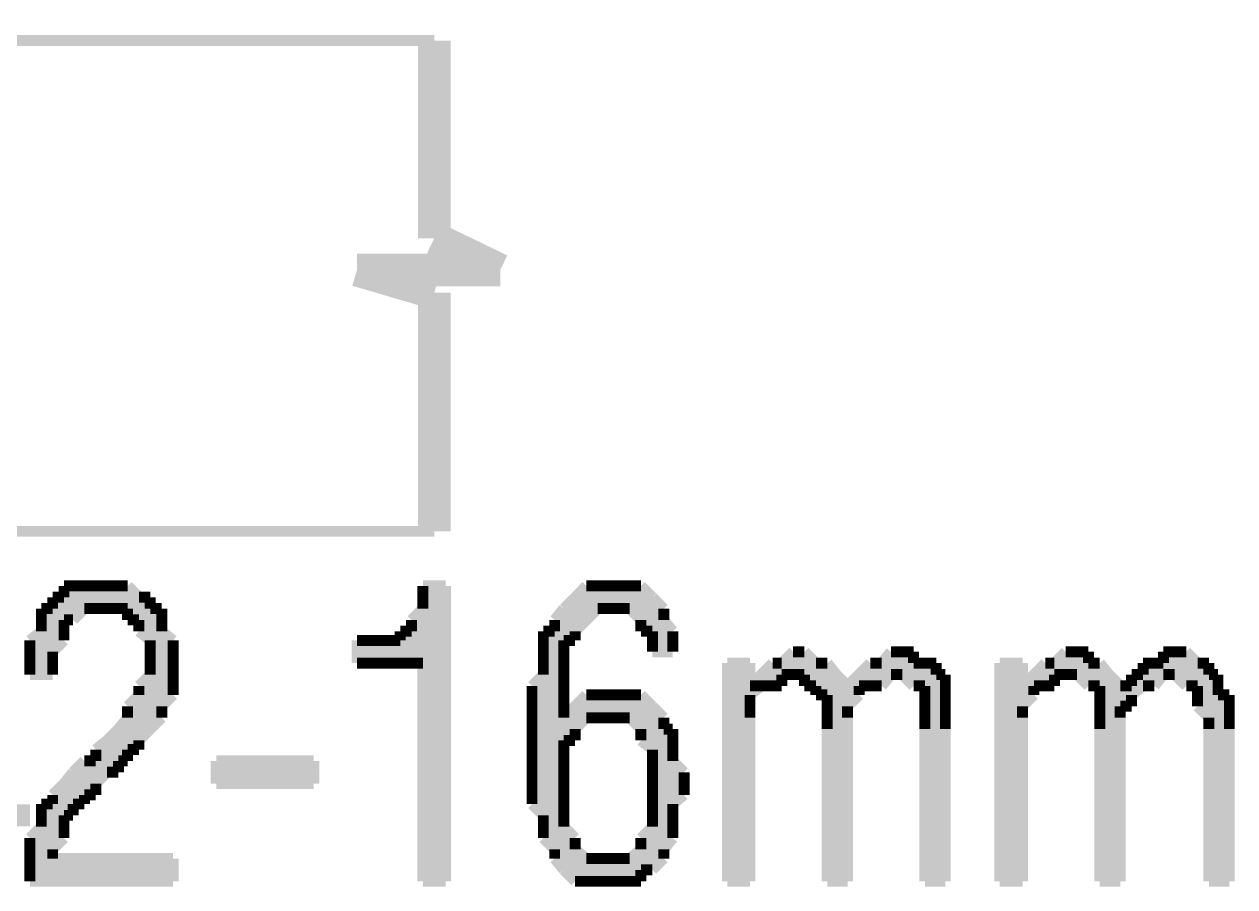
# Model space of a CAD drawing. Header units: millimetres. Extents: x 5 to 350, y 3 to 213.
# Drawn here: x 207.72 to 217.12, y 114.68 to 121.38 of the extents above; entities that cross this region are included whole.
import ezdxf

# ---------------------------------------------------------------- set-up
doc = ezdxf.new("R2010")
doc.units = ezdxf.units.MM
doc.layers.add('H', color=251, linetype='Continuous')
doc.layers.add('P', color=255, linetype='Continuous')

msp = doc.modelspace()

# ---------------------------------------------------------------- hatches: boundary and pattern name
at = {"layer": 'H', "linetype": 'Continuous'}
for points in [[(207.768, 114.723), (207.768, 115.058), (207.857, 115.147), (207.857, 115.323), (207.945, 115.323), (207.945, 115.394), (208.192, 115.658), (208.28, 115.658), (208.28, 115.746), (208.527, 115.993), (208.527, 116.082), (208.615, 116.17), (208.615, 116.24), (208.703, 116.328), (208.703, 116.593), (208.615, 116.664), (208.615, 116.752), (208.527, 116.752), (208.527, 116.84), (207.945, 116.84), (207.945, 116.928), (208.033, 116.928), (208.033, 117.016), (208.527, 117.016), (208.615, 116.928), (208.703, 116.928), (208.703, 116.84), (208.792, 116.84), (208.792, 116.664), (208.88, 116.593), (208.88, 116.17), (208.792, 116.082), (208.792, 115.993), (208.615, 115.817), (208.615, 115.746), (208.527, 115.746), (208.527, 115.658), (208.456, 115.658), (208.456, 115.57), (208.368, 115.57), (208.28, 115.482), (208.28, 115.394), (208.192, 115.394), (208.192, 115.323), (208.104, 115.323), (208.104, 115.235), (208.033, 115.235), (208.033, 115.058), (207.945, 114.97), (207.945, 114.9), (208.88, 114.9), (208.88, 114.723), (207.768, 114.723)], [(210.82, 114.723), (210.82, 116.417), (210.308, 116.593), (210.644, 116.593), (210.644, 116.664), (210.732, 116.664), (210.732, 116.752), (210.82, 116.84), (210.82, 117.016), (210.996, 117.016), (210.996, 114.723), (210.82, 114.723)], [(212.602, 116.505), (212.602, 116.664), (212.513, 116.664), (212.513, 116.752), (212.425, 116.84), (211.914, 116.84), (212.09, 117.016), (212.513, 117.016), (212.69, 116.84), (212.69, 116.752), (212.76, 116.664), (212.76, 116.505), (212.602, 116.505)], [(207.768, 116.328), (207.768, 116.593), (207.857, 116.664), (207.857, 116.84), (208.192, 116.84), (208.104, 116.752), (208.033, 116.752), (208.033, 116.593), (207.945, 116.505), (207.945, 116.328), (207.768, 116.328)], [(212.002, 114.723), (211.843, 114.9), (211.843, 114.97), (211.755, 115.058), (211.755, 115.235), (211.667, 115.323), (211.667, 116.24), (211.755, 116.328), (211.755, 116.664), (211.843, 116.664), (211.843, 116.752), (211.914, 116.84), (212.178, 116.84), (212.002, 116.664), (212.002, 116.593), (211.914, 116.593), (211.914, 115.993), (212.002, 115.905), (212.002, 115.817), (211.914, 115.817), (211.914, 115.147), (212.002, 115.058), (212.002, 114.97), (212.09, 114.9), (212.266, 114.9), (212.602, 114.812), (212.513, 114.812), (212.513, 114.723), (212.002, 114.723)], [(210.308, 116.417), (210.308, 116.593), (210.82, 116.417), (210.308, 116.417)], [(213.36, 116.24), (213.536, 116.417), (213.607, 116.417), (213.695, 116.505), (213.783, 116.505), (213.872, 116.417), (213.96, 116.417), (214.03, 116.328), (213.607, 116.328), (213.607, 116.24), (213.36, 116.24)], [(214.718, 114.723), (214.718, 116.24), (214.63, 116.24), (214.542, 116.328), (214.207, 116.328), (214.295, 116.417), (214.383, 116.417), (214.454, 116.505), (214.63, 116.505), (214.63, 116.417), (214.806, 116.417), (214.806, 116.328), (214.877, 116.328), (214.877, 114.723), (214.718, 114.723)], [(215.477, 116.24), (215.653, 116.417), (215.724, 116.417), (215.812, 116.505), (215.988, 116.505), (215.988, 116.417), (216.076, 116.417), (216.147, 116.328), (215.724, 116.328), (215.724, 116.24), (215.477, 116.24)], [(216.923, 114.723), (216.923, 115.993), (216.835, 116.082), (216.835, 116.24), (216.747, 116.24), (216.658, 116.328), (216.412, 116.328), (216.412, 116.417), (216.57, 116.417), (216.57, 116.505), (216.747, 116.505), (216.835, 116.417), (216.923, 116.417), (216.923, 116.328), (216.994, 116.328), (216.994, 116.17), (217.082, 116.17), (217.082, 114.723), (216.923, 114.723)], [(213.184, 114.723), (213.184, 116.417), (213.36, 116.417), (213.36, 116.24), (213.448, 116.24), (213.36, 116.17), (213.36, 114.723), (213.184, 114.723)], [(215.3, 114.723), (215.3, 116.417), (215.477, 116.417), (215.477, 116.24), (215.565, 116.24), (215.565, 116.17), (215.477, 116.082), (215.477, 114.723), (215.3, 114.723)], [(213.96, 114.723), (213.96, 116.17), (213.872, 116.17), (213.872, 116.24), (213.783, 116.24), (213.783, 116.328), (214.03, 116.328), (214.118, 116.24), (214.207, 116.24), (214.207, 116.17), (214.118, 116.082), (214.118, 114.723), (213.96, 114.723)], [(214.118, 116.24), (214.207, 116.328), (214.454, 116.328), (214.383, 116.24), (214.118, 116.24)], [(216.076, 114.723), (216.076, 116.24), (215.988, 116.24), (215.9, 116.328), (216.147, 116.328), (216.235, 116.24), (216.412, 116.24), (216.323, 116.17), (216.323, 116.082), (216.235, 116.082), (216.235, 114.723), (216.076, 114.723)], [(216.323, 116.24), (216.323, 116.328), (216.57, 116.328), (216.5, 116.24), (216.323, 116.24)], [(212.602, 114.812), (212.266, 114.9), (212.425, 114.9), (212.513, 114.97), (212.513, 115.058), (212.602, 115.147), (212.602, 115.746), (212.513, 115.817), (212.513, 115.905), (212.425, 115.993), (212.266, 115.993), (212.002, 116.082), (212.09, 116.17), (212.513, 116.17), (212.69, 115.993), (212.69, 115.905), (212.76, 115.905), (212.76, 115.658), (212.848, 115.57), (212.848, 115.394), (212.76, 115.323), (212.76, 115.058), (212.69, 114.97), (212.69, 114.9), (212.602, 114.812)], [(212.002, 115.905), (211.914, 115.993), (212.002, 116.082), (212.266, 115.993), (212.09, 115.993), (212.002, 115.905)], [(209.215, 115.482), (209.215, 115.658), (209.973, 115.658), (209.973, 115.482), (209.215, 115.482)]]:
    msp.add_hatch(color=256, dxfattribs=at).paths.add_polyline_path(points)

# ---------------------------------------------------------------- linework, layer by layer
at = {"layer": 'P'}
for points, const_width in [([(210.908, 119.715), (210.908, 121.25)], 0.254), ([(210.908, 121.25), (189.83, 121.25)], 0.085), ([(211.42, 119.468), (210.908, 119.715)], 0.254), ([(210.908, 119.292), (210.308, 119.468)], 0.254), ([(210.308, 119.468), (211.42, 119.468)], 0.254), ([(210.908, 117.44), (210.908, 119.292)], 0.254), ([(210.908, 117.44), (203.8, 117.44)], 0.085), ([(208.104, 117.016), (208.033, 117.016)], 0.085), ([(208.033, 117.016), (208.033, 116.928)], 0.085), ([(208.192, 117.016), (208.104, 117.016)], 0.085), ([(208.28, 117.016), (208.192, 117.016)], 0.085), ([(208.368, 117.016), (208.28, 117.016)], 0.085), ([(208.456, 117.016), (208.368, 117.016)], 0.085), ([(208.527, 117.016), (208.456, 117.016)], 0.085), ([(208.615, 116.928), (208.527, 117.016)], 0.085), ([(210.996, 117.016), (210.82, 117.016)], 0.085), ([(210.82, 117.016), (210.82, 116.928)], 0.085), ([(210.996, 114.723), (210.996, 117.016)], 0.085), ([(212.09, 117.016), (212.002, 116.928)], 0.085), ([(212.178, 117.016), (212.09, 117.016)], 0.085), ([(212.266, 117.016), (212.178, 117.016)], 0.085), ([(212.337, 117.016), (212.266, 117.016)], 0.085), ([(212.425, 117.016), (212.337, 117.016)], 0.085), ([(212.513, 117.016), (212.425, 117.016)], 0.085), ([(212.602, 116.928), (212.513, 117.016)], 0.085), ([(208.033, 116.928), (207.945, 116.928)], 0.085), ([(207.945, 116.928), (207.945, 116.84)], 0.085), ([(208.703, 116.928), (208.615, 116.928)], 0.085), ([(208.703, 116.84), (208.703, 116.928)], 0.085), ([(210.82, 116.928), (210.82, 116.84)], 0.085), ([(212.002, 116.928), (211.914, 116.84)], 0.085), ([(212.69, 116.84), (212.602, 116.928)], 0.085), ([(207.945, 116.84), (207.857, 116.84)], 0.085), ([(207.857, 116.84), (207.857, 116.752)], 0.085), ([(208.368, 116.84), (207.945, 116.84)], 0.085), ([(207.945, 116.84), (208.368, 116.84)], 0.085), ([(208.104, 116.752), (208.192, 116.84)], 0.085), ([(208.192, 116.84), (208.28, 116.84)], 0.085), ([(208.28, 116.84), (208.368, 116.84)], 0.085), ([(208.368, 116.84), (208.456, 116.84)], 0.085), ([(208.456, 116.84), (208.527, 116.84)], 0.085), ([(208.527, 116.84), (208.527, 116.752)], 0.085), ([(208.792, 116.84), (208.703, 116.84)], 0.085), ([(208.792, 116.752), (208.792, 116.84)], 0.085), ([(210.82, 116.84), (210.732, 116.752)], 0.085), ([(211.914, 116.84), (211.843, 116.752)], 0.085), ([(212.266, 116.84), (211.914, 116.84)], 0.085), ([(211.914, 116.84), (212.266, 116.84)], 0.085), ([(212.09, 116.752), (212.178, 116.84)], 0.085), ([(212.178, 116.84), (212.266, 116.84)], 0.085), ([(212.266, 116.84), (212.266, 116.84)], 0.085), ([(212.266, 116.84), (212.337, 116.84)], 0.085), ([(212.337, 116.84), (212.425, 116.84)], 0.085), ([(212.425, 116.84), (212.513, 116.752)], 0.085), ([(212.69, 116.752), (212.69, 116.84)], 0.085), ([(207.857, 116.752), (207.857, 116.664)], 0.085), ([(208.033, 116.664), (208.033, 116.752)], 0.085), ([(208.033, 116.752), (208.104, 116.752)], 0.085), ([(208.527, 116.752), (208.615, 116.752)], 0.085), ([(208.615, 116.752), (208.615, 116.664)], 0.085), ([(208.792, 116.664), (208.792, 116.752)], 0.085), ([(210.732, 116.752), (210.732, 116.664)], 0.085), ([(211.843, 116.752), (211.843, 116.664)], 0.085), ([(212.002, 116.664), (212.09, 116.752)], 0.085), ([(212.513, 116.752), (212.513, 116.664)], 0.085), ([(212.76, 116.664), (212.69, 116.752)], 0.085), ([(207.857, 116.664), (207.768, 116.593)], 0.085), ([(208.033, 116.593), (208.033, 116.664)], 0.085), ([(208.615, 116.664), (208.703, 116.593)], 0.085), ([(208.88, 116.593), (208.792, 116.664)], 0.085), ([(210.732, 116.664), (210.644, 116.664)], 0.085), ([(210.644, 116.664), (210.644, 116.593)], 0.085), ([(211.843, 116.664), (211.755, 116.664)], 0.085), ([(211.755, 116.664), (211.755, 116.593)], 0.085), ([(212.002, 116.593), (212.002, 116.664)], 0.085), ([(212.513, 116.664), (212.602, 116.664)], 0.085), ([(212.602, 116.664), (212.602, 116.593)], 0.085), ([(212.76, 116.593), (212.76, 116.664)], 0.085), ([(207.768, 116.593), (207.768, 116.505)], 0.085), ([(207.945, 116.505), (208.033, 116.593)], 0.085), ([(208.703, 116.593), (208.703, 116.505)], 0.085), ([(208.88, 116.505), (208.88, 116.593)], 0.085), ([(210.308, 116.593), (210.308, 116.417)], 0.085), ([(210.82, 116.417), (210.308, 116.593)], 0.085), ([(210.397, 116.593), (210.308, 116.593)], 0.085), ([(210.308, 116.593), (210.82, 116.417)], 0.085), ([(210.485, 116.593), (210.397, 116.593)], 0.085), ([(210.573, 116.593), (210.485, 116.593)], 0.085), ([(210.644, 116.593), (210.573, 116.593)], 0.085), ([(211.755, 116.593), (211.755, 116.505)], 0.085), ([(211.914, 116.505), (211.914, 116.593)], 0.085), ([(211.914, 116.593), (212.002, 116.593)], 0.085), ([(212.602, 116.593), (212.602, 116.505)], 0.085), ([(212.76, 116.505), (212.76, 116.593)], 0.085), ([(207.768, 116.505), (207.768, 116.417)], 0.085), ([(207.945, 116.417), (207.945, 116.505)], 0.085), ([(208.703, 116.505), (208.703, 116.417)], 0.085), ([(208.88, 116.417), (208.88, 116.505)], 0.085), ([(211.755, 116.505), (211.755, 116.417)], 0.085), ([(211.914, 116.417), (211.914, 116.505)], 0.085), ([(212.602, 116.505), (212.76, 116.505)], 0.085), ([(213.695, 116.505), (213.607, 116.417)], 0.085), ([(213.783, 116.505), (213.695, 116.505)], 0.085), ([(213.872, 116.417), (213.783, 116.505)], 0.085), ([(214.454, 116.505), (214.383, 116.417)], 0.085), ([(214.542, 116.505), (214.454, 116.505)], 0.085), ([(214.63, 116.505), (214.542, 116.505)], 0.085), ([(214.63, 116.417), (214.63, 116.505)], 0.085), ([(215.812, 116.505), (215.724, 116.417)], 0.085), ([(215.9, 116.505), (215.812, 116.505)], 0.085), ([(215.988, 116.505), (215.9, 116.505)], 0.085), ([(215.988, 116.417), (215.988, 116.505)], 0.085), ([(216.658, 116.505), (216.57, 116.505)], 0.085), ([(216.57, 116.505), (216.57, 116.417)], 0.085), ([(216.747, 116.505), (216.658, 116.505)], 0.085), ([(216.835, 116.417), (216.747, 116.505)], 0.085), ([(207.768, 116.417), (207.768, 116.328)], 0.085), ([(207.945, 116.328), (207.945, 116.417)], 0.085), ([(208.703, 116.417), (208.703, 116.328)], 0.085), ([(208.88, 116.328), (208.88, 116.417)], 0.085), ([(210.308, 116.417), (210.397, 116.417)], 0.085), ([(210.397, 116.417), (210.485, 116.417)], 0.085), ([(210.485, 116.417), (210.573, 116.417)], 0.085), ([(210.573, 116.417), (210.644, 116.417)], 0.085), ([(210.644, 116.417), (210.732, 116.417)], 0.085), ([(210.732, 116.417), (210.82, 116.417)], 0.085), ([(210.82, 116.417), (210.82, 114.723)], 0.085), ([(211.755, 116.417), (211.755, 116.328)], 0.085), ([(211.914, 116.328), (211.914, 116.417)], 0.085), ([(213.36, 116.417), (213.184, 116.417)], 0.085), ([(213.184, 116.417), (213.184, 114.723)], 0.085), ([(213.36, 116.24), (213.36, 116.417)], 0.085), ([(213.536, 116.417), (213.448, 116.328)], 0.085), ([(213.607, 116.417), (213.536, 116.417)], 0.085), ([(213.96, 116.417), (213.872, 116.417)], 0.085), ([(214.03, 116.328), (213.96, 116.417)], 0.085), ([(214.295, 116.417), (214.207, 116.328)], 0.085), ([(214.383, 116.417), (214.295, 116.417)], 0.085), ([(214.718, 116.417), (214.63, 116.417)], 0.085), ([(214.806, 116.417), (214.718, 116.417)], 0.085), ([(214.806, 116.328), (214.806, 116.417)], 0.085), ([(215.477, 116.417), (215.3, 116.417)], 0.085), ([(215.3, 116.417), (215.3, 114.723)], 0.085), ([(215.477, 116.24), (215.477, 116.417)], 0.085), ([(215.653, 116.417), (215.565, 116.328)], 0.085), ([(215.724, 116.417), (215.653, 116.417)], 0.085), ([(216.076, 116.417), (215.988, 116.417)], 0.085), ([(216.147, 116.328), (216.076, 116.417)], 0.085), ([(216.5, 116.417), (216.412, 116.417)], 0.085), ([(216.412, 116.417), (216.412, 116.328)], 0.085), ([(216.57, 116.417), (216.5, 116.417)], 0.085), ([(216.923, 116.417), (216.835, 116.417)], 0.085), ([(216.923, 116.328), (216.923, 116.417)], 0.085), ([(207.768, 116.328), (207.945, 116.328)], 0.085), ([(208.703, 116.328), (208.615, 116.24)], 0.085), ([(208.88, 116.24), (208.88, 116.328)], 0.085), ([(211.755, 116.328), (211.667, 116.24)], 0.085), ([(211.914, 116.24), (211.914, 116.328)], 0.085), ([(213.448, 116.328), (213.36, 116.24)], 0.085), ([(213.607, 116.24), (213.607, 116.328)], 0.085), ([(213.607, 116.328), (213.695, 116.328)], 0.085), ([(214.03, 116.328), (213.695, 116.328)], 0.085), ([(213.695, 116.328), (213.783, 116.328)], 0.085), ([(213.695, 116.328), (214.03, 116.328)], 0.085), ([(213.783, 116.328), (213.783, 116.24)], 0.085), ([(214.118, 116.24), (214.03, 116.328)], 0.085), ([(214.207, 116.328), (214.118, 116.24)], 0.085), ([(214.454, 116.328), (214.207, 116.328)], 0.085), ([(214.207, 116.328), (214.454, 116.328)], 0.085), ([(214.383, 116.24), (214.454, 116.328)], 0.085), ([(214.454, 116.328), (214.454, 116.328)], 0.085), ([(214.454, 116.328), (214.542, 116.328)], 0.085), ([(214.542, 116.328), (214.63, 116.24)], 0.085), ([(214.877, 116.328), (214.806, 116.328)], 0.085), ([(214.877, 116.24), (214.877, 116.328)], 0.085), ([(215.565, 116.328), (215.477, 116.24)], 0.085), ([(215.724, 116.24), (215.724, 116.328)], 0.085), ([(215.724, 116.328), (215.812, 116.328)], 0.085), ([(216.147, 116.328), (215.812, 116.328)], 0.085), ([(215.812, 116.328), (215.9, 116.328)], 0.085), ([(215.812, 116.328), (216.147, 116.328)], 0.085), ([(215.9, 116.328), (215.988, 116.24)], 0.085), ([(216.235, 116.24), (216.147, 116.328)], 0.085), ([(216.323, 116.328), (216.323, 116.24)], 0.085), ([(216.658, 116.328), (216.323, 116.328)], 0.085), ([(216.412, 116.328), (216.323, 116.328)], 0.085), ([(216.323, 116.328), (216.658, 116.328)], 0.085), ([(216.5, 116.24), (216.57, 116.328)], 0.085), ([(216.57, 116.328), (216.658, 116.328)], 0.085), ([(216.658, 116.328), (216.747, 116.24)], 0.085), ([(216.994, 116.328), (216.923, 116.328)], 0.085), ([(216.994, 116.24), (216.994, 116.328)], 0.085), ([(208.615, 116.17), (208.527, 116.082)], 0.085), ([(208.615, 116.24), (208.615, 116.17)], 0.085), ([(208.792, 116.082), (208.88, 116.17)], 0.085), ([(208.88, 116.17), (208.88, 116.24)], 0.085), ([(211.667, 116.24), (211.667, 116.17)], 0.085), ([(211.667, 116.17), (211.667, 116.082)], 0.085), ([(211.914, 116.17), (211.914, 116.24)], 0.085), ([(211.914, 116.082), (211.914, 116.17)], 0.085), ([(212.09, 116.17), (212.002, 116.082)], 0.085), ([(212.178, 116.17), (212.09, 116.17)], 0.085), ([(212.266, 116.17), (212.178, 116.17)], 0.085), ([(212.337, 116.17), (212.266, 116.17)], 0.085), ([(212.425, 116.17), (212.337, 116.17)], 0.085), ([(212.513, 116.17), (212.425, 116.17)], 0.085), ([(212.602, 116.082), (212.513, 116.17)], 0.085), ([(213.36, 116.17), (213.448, 116.24)], 0.085), ([(213.448, 116.24), (213.36, 116.24)], 0.085), ([(213.36, 116.24), (213.448, 116.24)], 0.085), ([(213.36, 116.082), (213.36, 116.17)], 0.085), ([(213.448, 116.24), (213.536, 116.24)], 0.085), ([(213.536, 116.24), (213.607, 116.24)], 0.085), ([(213.783, 116.24), (213.872, 116.24)], 0.085), ([(213.872, 116.24), (213.872, 116.17)], 0.085), ([(213.872, 116.17), (213.96, 116.17)], 0.085), ([(213.96, 116.17), (213.96, 116.082)], 0.085), ([(214.295, 116.24), (214.118, 116.24)], 0.085), ([(214.118, 116.24), (214.118, 116.24)], 0.085), ([(214.118, 116.24), (214.295, 116.24)], 0.085), ([(214.118, 116.082), (214.207, 116.17)], 0.085), ([(214.207, 116.17), (214.207, 116.24)], 0.085), ([(214.207, 116.24), (214.295, 116.24)], 0.085), ([(214.295, 116.24), (214.383, 116.24)], 0.085), ([(214.63, 116.24), (214.718, 116.24)], 0.085), ([(214.718, 116.24), (214.718, 116.17)], 0.085), ([(214.718, 116.17), (214.718, 116.082)], 0.085), ([(214.877, 116.17), (214.877, 116.24)], 0.085), ([(214.877, 116.082), (214.877, 116.17)], 0.085), ([(215.653, 116.24), (215.477, 116.24)], 0.085), ([(215.477, 116.24), (215.653, 116.24)], 0.085), ([(215.477, 116.082), (215.565, 116.17)], 0.085), ([(215.565, 116.17), (215.565, 116.24)], 0.085), ([(215.565, 116.24), (215.653, 116.24)], 0.085), ([(215.653, 116.24), (215.724, 116.24)], 0.085), ([(215.988, 116.24), (216.076, 116.24)], 0.085), ([(216.076, 116.24), (216.076, 116.17)], 0.085), ([(216.076, 116.17), (216.076, 116.082)], 0.085), ([(216.412, 116.24), (216.235, 116.24)], 0.085), ([(216.235, 116.24), (216.235, 116.24)], 0.085), ([(216.323, 116.24), (216.235, 116.24)], 0.085), ([(216.235, 116.24), (216.412, 116.24)], 0.085), ([(216.323, 116.17), (216.412, 116.24)], 0.085), ([(216.323, 116.082), (216.323, 116.17)], 0.085), ([(216.412, 116.24), (216.5, 116.24)], 0.085), ([(216.747, 116.24), (216.835, 116.24)], 0.085), ([(216.835, 116.24), (216.835, 116.17)], 0.085), ([(216.835, 116.17), (216.835, 116.082)], 0.085), ([(216.994, 116.17), (216.994, 116.24)], 0.085), ([(217.082, 116.17), (216.994, 116.17)], 0.085), ([(217.082, 116.082), (217.082, 116.17)], 0.085), ([(208.527, 116.082), (208.527, 115.993)], 0.085), ([(208.792, 115.993), (208.792, 116.082)], 0.085), ([(211.667, 116.082), (211.667, 115.993)], 0.085), ([(212.002, 116.082), (211.914, 115.993)], 0.085), ([(211.914, 115.993), (211.914, 116.082)], 0.085), ([(212.266, 115.993), (212.002, 116.082)], 0.085), ([(212.002, 116.082), (212.266, 115.993)], 0.085), ([(212.69, 115.993), (212.602, 116.082)], 0.085), ([(213.36, 115.993), (213.36, 116.082)], 0.085), ([(213.96, 116.082), (213.96, 115.993)], 0.085), ([(214.118, 115.993), (214.118, 116.082)], 0.085), ([(214.718, 116.082), (214.718, 115.993)], 0.085), ([(214.877, 115.993), (214.877, 116.082)], 0.085), ([(215.477, 115.993), (215.477, 116.082)], 0.085), ([(216.076, 116.082), (216.076, 115.993)], 0.085), ([(216.235, 115.993), (216.235, 116.082)], 0.085), ([(216.235, 116.082), (216.323, 116.082)], 0.085), ([(216.835, 116.082), (216.923, 115.993)], 0.085), ([(217.082, 115.993), (217.082, 116.082)], 0.085), ([(208.527, 115.993), (208.456, 115.905)], 0.085), ([(208.703, 115.905), (208.792, 115.993)], 0.085), ([(211.667, 115.993), (211.667, 115.905)], 0.085), ([(211.914, 115.993), (212.002, 115.905)], 0.085), ([(212.002, 115.905), (211.914, 115.993)], 0.085), ([(212.002, 115.905), (212.09, 115.993)], 0.085), ([(212.09, 115.993), (212.178, 115.993)], 0.085), ([(212.178, 115.993), (212.266, 115.993)], 0.085), ([(212.266, 115.993), (212.337, 115.993)], 0.085), ([(212.337, 115.993), (212.425, 115.993)], 0.085), ([(212.425, 115.993), (212.513, 115.905)], 0.085), ([(212.69, 115.905), (212.69, 115.993)], 0.085), ([(213.36, 114.723), (213.36, 115.993)], 0.085), ([(213.96, 115.993), (213.96, 115.905)], 0.085), ([(214.118, 114.723), (214.118, 115.993)], 0.085), ([(214.718, 115.993), (214.718, 115.905)], 0.085), ([(214.877, 115.905), (214.877, 115.993)], 0.085), ([(215.477, 114.723), (215.477, 115.993)], 0.085), ([(216.076, 115.993), (216.076, 115.905)], 0.085), ([(216.235, 114.723), (216.235, 115.993)], 0.085), ([(216.923, 115.993), (216.923, 115.905)], 0.085), ([(217.082, 115.905), (217.082, 115.993)], 0.085), ([(208.456, 115.905), (208.368, 115.817)], 0.085), ([(208.615, 115.817), (208.703, 115.905)], 0.085), ([(211.667, 115.905), (211.667, 115.817)], 0.085), ([(212.002, 115.817), (212.002, 115.905)], 0.085), ([(212.513, 115.905), (212.513, 115.817)], 0.085), ([(212.76, 115.905), (212.69, 115.905)], 0.085), ([(212.76, 115.817), (212.76, 115.905)], 0.085), ([(213.96, 115.905), (213.96, 114.723)], 0.085), ([(214.718, 115.905), (214.718, 114.723)], 0.085), ([(214.877, 114.723), (214.877, 115.905)], 0.085), ([(216.076, 115.905), (216.076, 114.723)], 0.085), ([(216.923, 115.905), (216.923, 114.723)], 0.085), ([(217.082, 114.723), (217.082, 115.905)], 0.085), ([(208.368, 115.817), (208.28, 115.746)], 0.085), ([(208.615, 115.746), (208.615, 115.817)], 0.085), ([(211.667, 115.817), (211.667, 115.746)], 0.085), ([(211.914, 115.746), (211.914, 115.817)], 0.085), ([(211.914, 115.817), (212.002, 115.817)], 0.085), ([(212.513, 115.817), (212.602, 115.746)], 0.085), ([(212.76, 115.746), (212.76, 115.817)], 0.085), ([(208.28, 115.746), (208.28, 115.658)], 0.085), ([(208.527, 115.658), (208.527, 115.746)], 0.085), ([(208.527, 115.746), (208.615, 115.746)], 0.085), ([(211.667, 115.746), (211.667, 115.658)], 0.085), ([(211.914, 115.658), (211.914, 115.746)], 0.085), ([(212.602, 115.746), (212.602, 115.658)], 0.085), ([(212.76, 115.658), (212.76, 115.746)], 0.085), ([(208.192, 115.658), (208.104, 115.57)], 0.085), ([(208.28, 115.658), (208.192, 115.658)], 0.085), ([(208.456, 115.57), (208.456, 115.658)], 0.085), ([(208.456, 115.658), (208.527, 115.658)], 0.085), ([(209.215, 115.482), (209.215, 115.658)], 0.085), ([(209.215, 115.658), (209.973, 115.658)], 0.085), ([(209.973, 115.658), (209.973, 115.482)], 0.085), ([(211.667, 115.658), (211.667, 115.57)], 0.085), ([(211.914, 115.57), (211.914, 115.658)], 0.085), ([(212.602, 115.658), (212.602, 115.57)], 0.085), ([(212.848, 115.57), (212.76, 115.658)], 0.085), ([(208.104, 115.57), (208.033, 115.482)], 0.085), ([(208.28, 115.482), (208.368, 115.57)], 0.085), ([(208.368, 115.57), (208.456, 115.57)], 0.085), ([(211.667, 115.57), (211.667, 115.482)], 0.085), ([(211.914, 115.482), (211.914, 115.57)], 0.085), ([(212.602, 115.57), (212.602, 115.482)], 0.085), ([(212.848, 115.482), (212.848, 115.57)], 0.085), ([(208.033, 115.482), (207.945, 115.394)], 0.085), ([(208.28, 115.394), (208.28, 115.482)], 0.085), ([(209.973, 115.482), (209.215, 115.482)], 0.085), ([(209.215, 115.482), (209.215, 115.482)], 0.085), ([(211.667, 115.482), (211.667, 115.394)], 0.085), ([(211.914, 115.394), (211.914, 115.482)], 0.085), ([(212.602, 115.482), (212.602, 115.394)], 0.085), ([(212.848, 115.394), (212.848, 115.482)], 0.085), ([(207.945, 115.323), (207.857, 115.323)], 0.085), ([(207.857, 115.323), (207.857, 115.235)], 0.085), ([(207.945, 115.394), (207.945, 115.323)], 0.085), ([(208.104, 115.235), (208.104, 115.323)], 0.085), ([(208.104, 115.323), (208.192, 115.323)], 0.085), ([(208.192, 115.323), (208.192, 115.394)], 0.085), ([(208.192, 115.394), (208.28, 115.394)], 0.085), ([(211.667, 115.394), (211.667, 115.323)], 0.085), ([(211.667, 115.323), (211.755, 115.235)], 0.085), ([(211.914, 115.323), (211.914, 115.394)], 0.085), ([(211.914, 115.235), (211.914, 115.323)], 0.085), ([(212.602, 115.394), (212.602, 115.323)], 0.085), ([(212.602, 115.323), (212.602, 115.235)], 0.085), ([(212.76, 115.323), (212.848, 115.394)], 0.085), ([(212.76, 115.235), (212.76, 115.323)], 0.085), ([(207.768, 115.235), (199.99, 115.235)], 0.169), ([(207.857, 115.235), (207.857, 115.147)], 0.085), ([(208.033, 115.147), (208.033, 115.235)], 0.085), ([(208.033, 115.235), (208.104, 115.235)], 0.085), ([(211.755, 115.235), (211.755, 115.147)], 0.085), ([(211.914, 115.147), (211.914, 115.235)], 0.085), ([(212.602, 115.235), (212.602, 115.147)], 0.085), ([(212.76, 115.147), (212.76, 115.235)], 0.085), ([(207.857, 115.147), (207.768, 115.058)], 0.085), ([(208.033, 115.058), (208.033, 115.147)], 0.085), ([(211.755, 115.147), (211.755, 115.058)], 0.085), ([(212.002, 115.058), (211.914, 115.147)], 0.085), ([(212.602, 115.147), (212.513, 115.058)], 0.085), ([(212.76, 115.058), (212.76, 115.147)], 0.085), ([(207.768, 115.058), (207.768, 114.97)], 0.085), ([(207.945, 114.97), (208.033, 115.058)], 0.085), ([(211.755, 115.058), (211.843, 114.97)], 0.085), ([(212.002, 114.97), (212.002, 115.058)], 0.085), ([(212.513, 115.058), (212.513, 114.97)], 0.085), ([(212.69, 114.97), (212.76, 115.058)], 0.085), ([(207.768, 114.97), (207.768, 114.9)], 0.085), ([(207.945, 114.9), (207.945, 114.97)], 0.085), ([(211.843, 114.97), (211.843, 114.9)], 0.085), ([(212.09, 114.9), (212.002, 114.97)], 0.085), ([(212.513, 114.97), (212.425, 114.9)], 0.085), ([(212.69, 114.9), (212.69, 114.97)], 0.085), ([(207.768, 114.9), (207.768, 114.812)], 0.085), ([(208.88, 114.9), (207.945, 114.9)], 0.085), ([(208.88, 114.723), (208.88, 114.9)], 0.085), ([(211.843, 114.9), (211.914, 114.812)], 0.085), ([(212.178, 114.9), (212.09, 114.9)], 0.085), ([(212.266, 114.9), (212.178, 114.9)], 0.085), ([(212.337, 114.9), (212.266, 114.9)], 0.085), ([(212.266, 114.9), (212.602, 114.812)], 0.085), ([(212.602, 114.812), (212.266, 114.9)], 0.085), ([(212.425, 114.9), (212.337, 114.9)], 0.085), ([(212.602, 114.812), (212.69, 114.9)], 0.085), ([(207.768, 114.812), (207.768, 114.723)], 0.085), ([(211.914, 114.812), (212.002, 114.723)], 0.085), ([(212.513, 114.723), (212.513, 114.812)], 0.085), ([(212.513, 114.812), (212.602, 114.812)], 0.085), ([(207.768, 114.723), (208.88, 114.723)], 0.085), ([(210.82, 114.723), (210.996, 114.723)], 0.085), ([(212.002, 114.723), (212.09, 114.723)], 0.085), ([(212.09, 114.723), (212.178, 114.723)], 0.085), ([(212.178, 114.723), (212.266, 114.723)], 0.085), ([(212.266, 114.723), (212.337, 114.723)], 0.085), ([(212.337, 114.723), (212.425, 114.723)], 0.085), ([(212.425, 114.723), (212.513, 114.723)], 0.085), ([(213.184, 114.723), (213.36, 114.723)], 0.085), ([(213.96, 114.723), (214.118, 114.723)], 0.085), ([(214.718, 114.723), (214.877, 114.723)], 0.085), ([(215.3, 114.723), (215.477, 114.723)], 0.085), ([(216.076, 114.723), (216.235, 114.723)], 0.085), ([(216.923, 114.723), (217.082, 114.723)], 0.085)]:
    msp.add_lwpolyline(points, dxfattribs=dict(at, const_width=const_width))

doc.saveas('drawing.dxf')
